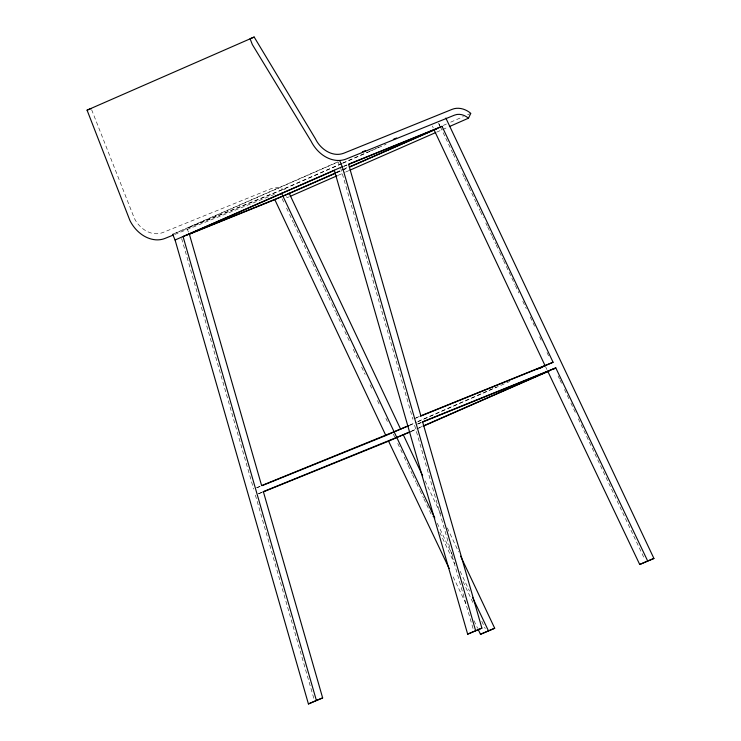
<?xml version="1.0" encoding="UTF-8"?>
<svg xmlns="http://www.w3.org/2000/svg" width="741" height="741" viewBox="0 0 741 741"><rect width="100%" height="100%" fill="white"/><g stroke="black" fill="none" stroke-linecap="round" stroke-linejoin="round"><path stroke-width="0.56" stroke-dasharray="3.71 2.78" d="M173.709 233.813L337.739 161.918M188.492 232.072L186.871 228.256L338.146 161.946L339.767 165.771M341.712 163.502L280.357 190.4L186.871 228.256M342.768 163.039L368.157 151.914M369.213 151.451L374.501 149.136M375.557 148.672L378.734 147.274M341.62 163.752L278.644 191.363L173.718 233.841M342.675 163.289L386.052 144.282M343.565 166.364L347.548 164.622M336.275 172.32L343.694 169.068M344.75 168.605L346.871 167.67M443.257 125.424L446.434 124.034M450.676 122.172L463.384 116.606M467.627 114.744L470.804 113.354M336.738 172.486L347.316 167.846M336.646 172.736L348.279 167.633M289.453 196.671L287.332 197.597L286.082 196.624M338.183 175.311L344.537 172.523M345.593 172.06L348.77 170.671M436.69 132.139L448.342 127.026M256.636 487.773L260.628 486.022M415.877 417.97L419.86 416.229M409.708 425.102L413.932 423.241M418.165 421.388L496.442 387.08M409.143 425.575L416.544 422.324M417.609 421.861L509.641 381.522M258.368 493.784L262.351 492.043M417.609 423.991L421.592 422.24M411.357 431.179L417.702 428.4M418.758 427.937L421.935 426.547M410.746 431.679L422.389 426.575M174.681 234.499L275.633 193.883M343.759 166.392L346.955 165.095M413.96 418.85L419.286 416.692M256.849 487.782L260.054 486.494M417.822 424.009L421.018 422.713M258.581 493.802L261.777 492.506M285.174 189.752L277.125 187.64L271.002 188.742L162.724 232.581C151.229 236.99 139.076 228.358 134.269 218.113L91.578 109.575M545.561 366.684L546.914 369.5M437.273 523.276L453.168 556.676M460.124 571.292L469.562 591.123M453.149 576.868L467.062 606.101M474.018 620.717L477.491 628.025M438.867 123.654L439.858 125.738M440.349 126.785L445.285 137.233M445.786 138.28L452.695 152.915M453.186 153.961L456.651 161.279M457.141 162.316L460.105 168.587M462.569 173.811L464.051 176.951M464.551 177.997L468.497 186.352M468.988 187.399L475.907 202.034M476.398 203.08L479.853 210.398M480.353 211.435L483.308 217.706M485.781 222.939L487.263 226.07M487.754 227.117L491.709 235.471M492.2 236.518L495.655 243.835M496.155 244.882L499.11 251.153M499.61 252.199L503.065 259.517M503.556 260.554L514.912 284.59M515.412 285.637L518.867 292.954M522.813 301.318L526.277 308.636M530.223 316.991L534.669 326.401M539.605 336.849L542.079 342.073M547.015 352.521L549.479 357.755M558.075 375.928L559.557 379.068M560.048 380.114L561.53 383.245M564.494 389.516L568.94 398.927M570.913 403.104L576.341 414.599M578.313 418.776L644.485 558.816M425.075 480.9L440.876 514.347M447.295 527.935L458.651 551.971M282.099 198.681L284.572 203.914M286.554 208.101L289.027 213.325M289.518 214.371L293.473 222.745M293.964 223.791L300.883 238.435M301.383 239.482L308.302 254.126M308.793 255.173L312.257 262.49M312.748 263.537L316.703 271.91M317.194 272.957L324.113 287.601M324.614 288.647L328.068 295.965M328.559 297.011L331.533 303.291M332.024 304.338L335.488 311.655M335.979 312.702L342.898 327.346M344.871 331.533L350.308 343.037M353.281 349.317L357.727 358.727M361.682 367.101L365.137 374.418M370.083 384.885L372.556 390.109M377.493 400.575L379.966 405.799M385.894 418.359L387.386 421.49M393.314 434.05L394.796 437.181M397.76 443.461L400.233 448.694M400.724 449.741L402.206 452.871M404.188 457.058L407.643 464.385M408.143 465.431L412.098 473.795M412.589 474.842L416.053 482.169M416.544 483.215L419.508 489.486M419.999 490.533L423.463 497.859M423.954 498.906L432.355 516.69M439.774 532.381L454.603 563.762M463.005 581.546L473.379 603.507M481.789 621.291L485.244 628.618M438.691 123.469L439.913 126.341M432.438 126.007L433.244 127.915M340.573 167.679L412.894 419.286M414.617 425.297L473.286 629.396M181.656 238.583L253.654 489.079M255.386 495.099L314.045 699.198"/><path stroke-width="1.11" d="M468.46 118.208L470.804 113.354C465.793 109.047 458.466 106.769 452.13 109.344L343.852 153.192C332.348 157.601 320.205 148.969 315.397 138.724L254.172 37.05L250.078 38.708L252.338 44.553L311.072 141.17C316.009 151.044 325.429 159.435 336.757 160.417A47.572 30.511 66.3 0 0 346.149 159.019L454.483 115.151C459.235 113.178 464.737 114.938 468.46 118.208L449.398 126.563M173.607 234.934L165.021 238.407A47.572 30.511 66.3 0 1 155.638 239.815C144.3 238.824 134.881 230.432 129.944 220.568L87.067 110.159L254.172 37.05M409.69 432.142L263.351 491.607L322.65 697.92L308.423 703.95L175.08 240.01L342.286 166.716L339.86 160.982M187.316 234.86L334.228 170.458M189.835 234.036L274.818 199.625L335.682 172.949M349.428 166.92L442.025 126.331L553.073 362.256L536.641 369.453M335.59 173.199L289.046 193.596L183.046 236.518L316.388 700.458L308.423 703.95M349.344 167.17L435.023 129.61M290.509 196.208L337.118 175.774M349.826 170.208L435.625 132.602M262.184 485.624L385.866 435.541L408.643 425.566M189.307 233.98L261.619 485.587L408.087 426.038M539.253 368.536L541.375 367.61M262.842 492.08L388.571 441.164L410.292 431.642M422.991 426.084L555.787 367.879L647.68 560.993L653.933 558.464L445.85 118.069M423.444 426.112L548.266 371.398M334.321 170.208L467.664 634.148L481.891 628.127L422.592 421.805L555.787 367.879M481.891 628.127L467.664 634.148M477.991 629.072L480.474 634.287L494.701 628.257L460.624 556.148M547.812 371.371L639.715 564.485L647.68 560.993M494.701 628.257L480.474 634.287M653.933 558.464L639.715 564.485M87.067 110.159L91.152 108.501M362.34 151.886L365.554 150.58M393.388 139.308L396.602 138.011M442.025 126.331L348.548 164.187L420.86 415.794L553.073 362.256M349.076 164.233L437.19 128.564M420.351 416.257L545.107 365.748L434.059 129.823M422.083 422.277L549.757 370.583M552.675 369.398L554.611 368.62M316.388 700.458L322.65 697.92M434.791 518.052L281.571 193.262M472.545 597.385L488.439 630.795M388.571 441.164L449.176 568.523M289.083 193.095L400.677 429.28M403.345 434.921L422.602 475.676M274.818 199.625L385.866 435.541M172.644 234.276L175.08 240.01M342.286 166.716L475.629 630.656"/></g></svg>
